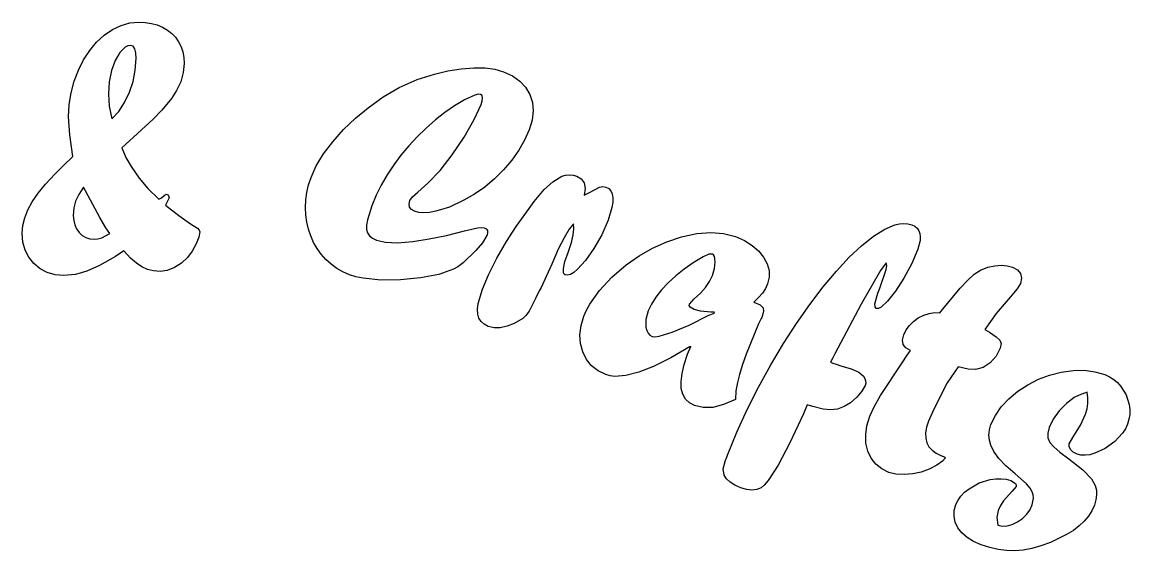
# Model space of a CAD drawing. Extents: x 369 to 1749, y 306 to 919.
# Drawn here: x 510.6 to 767.4, y 529.9 to 652.5 of the extents above; entities that cross this region are included whole.
import ezdxf

# ---------------------------------------------------------------- set-up
doc = ezdxf.new("R2010")
doc.units = 0

msp = doc.modelspace()

# ---------------------------------------------------------------- linework, layer by layer
at = {"layer": 'Layer 1'}
for p, q in [((533.559481, 651.713121), (535.577623, 652.278456)), ((535.577623, 652.278456), (537.647694, 652.466901)), ((537.647694, 652.466901), (539.170151, 652.393617)), ((539.170151, 652.393617), (540.602914, 652.173763)), ((540.602914, 652.173763), (541.945981, 651.807342)), ((529.678984, 649.451781), (531.593268, 650.770896)), ((531.593268, 650.770896), (533.559481, 651.713121)), ((541.945981, 651.807342), (543.199354, 651.294351)), ((543.199354, 651.294351), (544.337067, 650.642648)), ((544.337067, 650.642648), (545.333156, 649.860078)), ((545.333156, 649.860078), (546.187622, 648.946643)), ((526.308329, 645.913211), (527.9016, 647.813361)), ((527.9016, 647.813361), (529.678984, 649.451781)), ((535.797144, 647.06479), (535.173999, 646.962716)), ((536.342396, 646.873728), (535.797144, 647.06479)), ((546.187622, 648.946643), (546.900464, 647.902341)), ((546.900464, 647.902341), (547.46224, 646.771674)), ((524.89917, 643.751331), (526.308329, 645.913211)), ((533.304564, 645.4316), (532.209334, 643.56809)), ((534.550854, 646.656493), (533.304564, 645.4316)), ((535.173999, 646.962716), (534.550854, 646.656493)), ((536.731861, 646.30054), (536.342396, 646.873728)), ((536.965541, 645.345227), (536.731861, 646.30054)), ((537.043434, 644.00779), (536.965541, 645.345227)), ((547.46224, 646.771674), (547.863509, 645.557253)), ((547.863509, 645.557253), (548.10427, 644.259079)), ((523.674124, 641.327721), (524.89917, 643.751331)), ((532.209334, 643.56809), (531.340704, 641.24394)), ((536.873485, 641.327688), (537.043434, 644.00779)), ((548.184524, 642.877151), (547.986251, 640.772853)), ((548.10427, 644.259079), (548.184524, 642.877151)), ((612.37324, 641.656975), (615.309557, 641.88497)), ((615.309557, 641.88497), (617.92597, 641.839776)), ((617.92597, 641.839776), (620.226075, 641.53097)), ((522.682758, 638.752292), (523.674124, 641.327721)), ((531.340704, 641.24394), (530.80253, 638.595245)), ((536.36364, 638.73134), (536.873485, 641.327688)), ((547.986251, 640.772853), (547.391434, 638.647621)), ((602.23072, 639.135015), (606.18024, 640.403025)), ((606.18024, 640.403025), (609.276855, 641.161196)), ((609.276855, 641.161196), (612.37324, 641.656975)), ((620.226075, 641.53097), (622.21349, 640.968132)), ((622.21349, 640.968132), (624.291992, 639.999136)), ((624.291992, 639.999136), (626.00166, 638.797257)), ((521.974639, 636.093116), (522.682758, 638.752292)), ((530.80253, 638.595245), (530.623139, 635.7581)), ((535.532775, 636.239682), (536.36364, 638.73134)), ((547.391434, 638.647621), (546.456714, 636.637539)), ((594.30454, 635.165615), (598.0446, 637.343705)), ((598.0446, 637.343705), (602.23072, 639.135015)), ((626.00166, 638.797257), (627.342492, 637.362496)), ((627.342492, 637.362496), (628.31449, 635.694852)), ((521.549768, 633.350192), (521.974639, 636.093116)), ((530.623139, 635.7581), (530.811971, 632.95236)), ((534.39978, 633.87365), (535.532775, 636.239682)), ((545.238744, 634.794971), (543.001081, 632.052056)), ((546.456714, 636.637539), (545.238744, 634.794971)), ((590.82337, 632.627505), (594.30454, 635.165615)), ((613.132349, 634.45839), (610.869319, 633.085412)), ((615.571888, 635.54067), (613.132349, 634.45839)), ((616.380426, 635.736397), (615.571888, 635.54067)), ((616.914809, 635.70185), (616.380426, 635.736397)), ((617.244875, 635.432591), (616.914809, 635.70185)), ((617.01359, 633.3461), (617.294266, 634.254716)), ((617.371361, 634.950212), (617.244875, 635.432591)), ((617.294266, 634.254716), (617.371361, 634.950212)), ((628.31449, 635.694852), (628.895378, 633.846469)), ((521.408144, 630.523521), (521.549768, 633.350192)), ((530.811971, 632.95236), (531.453999, 630.021)), ((531.454, 630.021), (533.02131, 631.779817)), ((533.02131, 631.779817), (534.39978, 633.87365)), ((543.001081, 632.052056), (541.046674, 629.937291)), ((587.936307, 630.226465), (590.82337, 632.627505)), ((610.869319, 633.085412), (608.638537, 631.536237)), ((615.44395, 629.91284), (617.01359, 633.3461)), ((629.062881, 631.86948), (628.816999, 629.763884)), ((628.895378, 633.846469), (629.062881, 631.86948)), ((521.663066, 626.304451), (521.408144, 630.523521)), ((531.453999, 630.021), (531.454, 630.021)), ((541.046674, 629.937291), (533.719994, 623.320791)), ((585.15988, 627.543145), (587.936307, 630.226465)), ((606.440004, 629.810867), (604.273719, 627.9093)), ((608.638537, 631.536237), (606.440004, 629.810867)), ((613.07311, 625.81902), (615.44395, 629.91284)), ((628.816999, 629.763884), (628.157733, 627.529682)), ((582.63677, 624.720642), (585.15988, 627.543145)), ((604.273719, 627.9093), (602.196619, 625.897574)), ((628.157733, 627.529682), (627.103777, 625.137959)), ((522.427834, 621.352541), (521.663066, 626.304451)), ((580.50966, 621.902055), (582.63677, 624.720642)), ((602.196619, 625.897574), (600.251207, 623.803427)), ((610.333602, 621.68911), (613.07311, 625.81902)), ((627.103777, 625.137959), (625.76042, 622.789649)), ((521.74804, 620.72439), (522.427834, 621.352541)), ((533.719994, 623.320791), (534.711359, 621.080394)), ((578.824689, 619.157495), (580.50966, 621.902055)), ((598.437484, 621.626859), (596.755449, 619.36787)), ((600.251207, 623.803427), (598.437484, 621.626859)), ((607.56, 618.097), (610.333602, 621.68911)), ((625.76042, 622.789649), (624.127662, 620.484754)), ((518.197997, 617.246011), (520.69058, 619.71935)), ((520.69058, 619.71935), (521.74804, 620.72439)), ((534.711359, 621.080394), (535.948204, 618.965621)), ((535.948204, 618.965621), (537.798764, 616.285521)), ((577.59913, 616.480455), (578.824689, 619.157495)), ((596.755449, 619.36787), (595.226724, 617.051118)), ((624.127662, 620.484754), (622.205503, 618.223272)), ((516.083077, 614.934945), (518.197997, 617.246011)), ((537.798764, 616.285521), (539.809824, 613.909018)), ((577.025782, 614.736102), (577.59913, 616.480455)), ((595.226724, 617.051118), (593.872927, 614.701272)), ((604.698398, 615.107485), (607.560773, 618.097457)), ((607.560773, 618.097457), (607.56, 618.097)), ((622.205503, 618.223272), (620.088002, 616.117402)), ((633.643493, 615.466681), (635.722463, 616.717616)), ((635.722463, 616.717616), (636.613492, 616.975225)), ((636.613492, 616.975225), (637.491781, 617.068119)), ((637.491781, 617.068119), (638.357327, 616.996298)), ((638.357327, 616.996298), (639.210133, 616.759761)), ((639.210133, 616.759761), (640.238108, 616.137337)), ((514.345822, 612.786151), (516.083077, 614.934945)), ((524.88265, 614.2335), (523.759102, 612.485147)), ((524.882656, 614.23352), (524.88265, 614.2335)), ((525.335852, 613.35411), (524.882656, 614.23352)), ((539.809824, 613.909018), (542.292964, 611.385951)), ((576.619109, 612.989105), (577.025782, 614.736102)), ((593.872927, 614.701272), (592.694059, 612.318333)), ((602.349473, 613.061467), (604.698398, 615.107485)), ((617.85478, 614.241052), (615.505837, 612.594222)), ((620.088002, 616.117402), (617.85478, 614.241052)), ((629.284333, 610.886139), (631.601463, 613.633136)), ((631.601463, 613.633136), (633.643493, 615.466681)), ((640.238108, 616.137337), (640.869093, 615.194211)), ((640.869093, 615.194211), (641.103088, 613.930382)), ((641.103088, 613.930382), (640.940093, 612.345851)), ((642.277013, 613.06705), (644.495593, 614.24351)), ((644.495593, 614.24351), (645.22145, 614.36376)), ((645.22145, 614.36376), (645.947083, 614.221618)), ((645.947083, 614.221618), (646.605112, 613.857504)), ((646.605112, 613.857504), (647.093619, 613.324858)), ((512.98623, 610.79963), (514.345822, 612.786151)), ((523.759102, 612.485147), (523.0321, 610.92525)), ((525.977886, 612.18156), (525.335852, 613.35411)), ((528.621536, 607.19824), (525.977886, 612.18156)), ((542.292964, 611.385951), (542.906668, 611.710495)), ((542.906668, 611.710495), (543.539254, 612.265361)), ((543.539254, 612.265361), (543.99245, 612.600371)), ((543.99245, 612.600371), (544.313466, 612.495679)), ((544.313466, 612.495679), (544.596713, 612.181604)), ((544.74778, 611.762843), (544.370115, 610.967184)), ((544.596713, 612.181604), (544.74778, 611.762843)), ((576.30579, 609.487175), (576.379112, 611.239462)), ((576.379112, 611.239462), (576.619109, 612.989105)), ((592.694059, 612.318333), (591.690119, 609.9023)), ((600.345308, 610.248506), (600.536273, 611.076087)), ((600.536273, 611.076087), (601.148332, 611.993825)), ((601.148332, 611.993825), (602.349473, 613.061467)), ((613.041173, 611.176912), (609.655135, 609.598184)), ((615.505837, 612.594222), (613.041173, 611.176912)), ((640.940093, 612.345851), (642.277013, 613.06705)), ((647.093619, 613.324858), (647.412603, 612.623679)), ((647.412603, 612.623679), (647.562066, 611.753968)), ((647.562066, 611.753968), (647.542006, 610.715724)), ((511.23009, 607.093552), (511.961815, 608.930888)), ((511.961815, 608.930888), (512.98623, 610.79963)), ((522.635555, 609.386287), (522.503373, 607.617)), ((523.0321, 610.92525), (522.635555, 609.386287)), ((544.370115, 610.967184), (543.841383, 610.045899)), ((543.841383, 610.045899), (546.928788, 607.606586)), ((576.389987, 607.760303), (576.30579, 609.487175)), ((591.690119, 609.9023), (590.655544, 606.606483)), ((600.450743, 609.566264), (600.345308, 610.248506)), ((600.852578, 609.029361), (600.450743, 609.566264)), ((601.550813, 608.637797), (600.852578, 609.029361)), ((602.586284, 608.362517), (601.550813, 608.637797)), ((606.510083, 608.606722), (605.065919, 608.346979)), ((609.655135, 609.598184), (606.510083, 608.606722)), ((626.351203, 606.818246), (629.284333, 610.886139)), ((647.352424, 609.508948), (646.464694, 606.589798)), ((647.542006, 610.715724), (647.352424, 609.508948)), ((510.791055, 605.287623), (511.23009, 607.093552)), ((522.503373, 607.617), (522.588347, 606.509889)), ((522.588347, 606.509889), (522.84327, 605.491765)), ((530.056656, 604.81128), (528.621536, 607.19824)), ((546.928788, 607.606586), (549.695183, 605.732609)), ((576.62255, 606.086897), (576.389987, 607.760303)), ((577.003477, 604.466958), (576.62255, 606.086897)), ((590.655544, 606.606483), (590.444778, 605.359841)), ((603.757985, 608.265578), (602.586284, 608.362517)), ((605.065919, 608.346979), (603.757985, 608.265578)), ((625.131461, 605.046739), (625.783096, 605.93863)), ((625.783096, 605.93863), (626.351203, 606.818246)), ((646.464694, 606.589798), (644.971362, 603.149661)), ((510.64471, 603.5131), (510.791055, 605.287623)), ((510.814659, 601.471617), (510.64471, 603.5131)), ((522.84327, 605.491765), (523.268142, 604.562629)), ((523.268142, 604.562629), (523.862963, 603.72248)), ((523.862963, 603.72248), (524.587605, 603.026282)), ((529.09361, 602.455715), (531.000813, 603.42935)), ((531.000813, 603.42935), (530.056656, 604.81128)), ((549.695183, 605.732609), (551.281373, 604.717101)), ((551.281373, 604.717101), (551.67792, 604.26431)), ((551.810103, 603.848159), (551.602388, 602.623264)), ((551.67792, 604.26431), (551.810103, 603.848159)), ((577.53277, 602.900485), (577.003477, 604.466958)), ((590.444778, 605.359841), (590.438359, 604.38071)), ((590.438359, 604.38071), (590.666818, 603.586501)), ((590.666818, 603.586501), (591.126132, 602.907643)), ((608.991228, 603.020489), (613.169729, 604.084668)), ((613.169729, 604.084668), (616.192104, 604.750511)), ((616.192104, 604.750511), (617.146353, 604.84213)), ((617.146353, 604.84213), (617.729309, 604.772879)), ((617.729309, 604.772879), (618.198335, 604.505948)), ((618.198335, 604.505948), (618.465314, 604.134686)), ((618.530244, 603.659093), (618.393127, 603.079169)), ((618.465314, 604.134686), (618.530244, 603.659093)), ((622.928244, 601.633449), (625.131461, 605.046739)), ((637.421915, 604.440924), (636.245926, 602.477953)), ((638.428804, 605.680178), (637.421915, 604.440924)), ((638.371889, 603.120608), (638.53942, 604.533916)), ((638.53942, 604.533916), (638.428804, 605.680178)), ((663.490425, 602.668641), (666.985744, 603.437912)), ((666.985744, 603.437912), (670.2326, 603.704757)), ((670.2326, 603.704757), (673.230994, 603.469173)), ((673.230994, 603.469173), (675.980925, 602.731163)), ((707.9778, 602.8378), (710.568121, 604.483918)), ((710.568121, 604.483918), (712.906962, 605.475632)), ((712.906962, 605.475632), (713.982079, 605.726088)), ((713.982079, 605.726088), (714.994326, 605.812943)), ((714.994326, 605.812943), (715.943703, 605.736197)), ((715.943703, 605.736197), (716.83021, 605.49585)), ((716.83021, 605.49585), (717.529923, 605.147476)), ((717.529923, 605.147476), (718.074382, 604.688078)), ((718.074382, 604.688078), (718.463588, 604.117656)), ((718.463588, 604.117656), (718.69754, 603.43621)), ((718.69754, 603.43621), (718.804338, 602.665965)), ((511.324507, 599.618577), (510.814659, 601.471617)), ((524.587605, 603.026282), (525.401943, 602.528997)), ((525.401943, 602.528997), (526.305975, 602.230627)), ((526.305975, 602.230627), (527.299703, 602.13117)), ((527.299703, 602.13117), (528.182495, 602.212306)), ((528.182495, 602.212306), (529.09361, 602.455715)), ((550.979242, 601.042419), (550.072847, 599.367354)), ((551.602388, 602.623264), (550.979242, 601.042419)), ((578.204141, 601.403523), (577.53277, 602.900485)), ((579.011302, 599.992107), (578.204141, 601.403523)), ((591.126132, 602.907643), (591.816303, 602.344136)), ((591.816303, 602.344136), (592.737329, 601.89598)), ((592.737329, 601.89598), (594.854409, 601.415528)), ((594.854409, 601.415528), (597.612629, 601.327848)), ((597.612629, 601.327848), (601.212678, 601.642079)), ((601.212678, 601.642079), (605.005544, 602.206292)), ((605.005544, 602.206292), (608.991228, 603.020489)), ((617.318111, 601.29761), (615.82187, 599.49904)), ((618.365, 603.003), (617.318111, 601.29761)), ((618.393127, 603.079169), (618.365, 603.003)), ((620.672751, 597.714899), (622.928244, 601.633449)), ((636.245926, 602.477953), (634.90084, 599.791264)), ((637.161719, 599.070718), (637.94054, 601.347371)), ((637.94054, 601.347371), (638.371889, 603.120608)), ((644.971362, 603.149661), (643.175844, 599.954608)), ((656.7678, 600.061241), (660.054006, 601.519006)), ((660.054006, 601.519006), (663.490425, 602.668641)), ((675.980925, 602.731163), (678.04489, 601.808658)), ((678.04489, 601.808658), (679.814585, 600.707201)), ((705.215104, 600.635998), (707.9778, 602.8378)), ((718.763099, 601.80385), (718.236511, 599.80401)), ((718.804338, 602.665965), (718.763099, 601.80385)), ((512.174254, 597.953982), (511.324507, 599.618577)), ((534.17319, 599.4092), (532.2471, 598.11102)), ((534.173192, 599.409232), (534.17319, 599.4092)), ((535.740497, 597.776044), (534.173192, 599.409232)), ((550.072847, 599.367354), (548.939852, 597.859799)), ((579.954256, 598.666238), (579.011302, 599.992107)), ((581.033, 597.425915), (579.954256, 598.666238)), ((615.82187, 599.49904), (612.8329, 596.64426)), ((634.90084, 599.791264), (633.386654, 596.380858)), ((636.443688, 596.948882), (637.161719, 599.070718)), ((643.175844, 599.954608), (641.249687, 597.224358)), ((650.646025, 596.221321), (653.631806, 598.295346)), ((653.631806, 598.295346), (656.7678, 600.061241)), ((669.815998, 598.645238), (668.454701, 598.042587)), ((670.638281, 598.707282), (669.815998, 598.645238)), ((670.910265, 598.506384), (670.638281, 598.707282)), ((671.104347, 598.13798), (670.910265, 598.506384)), ((679.814585, 600.707201), (681.29001, 599.426793)), ((681.29001, 599.426793), (682.471165, 597.967433)), ((702.344705, 597.93888), (705.215104, 600.635998)), ((718.236511, 599.80401), (716.814576, 596.501017)), ((513.3639, 596.47783), (512.174254, 597.953982)), ((514.817906, 595.268641), (513.3639, 596.47783)), ((528.57432, 596.048597), (525.63798, 594.71901)), ((532.2471, 598.11102), (528.57432, 596.048597)), ((537.118972, 596.561622), (535.740497, 597.776044)), ((538.403032, 595.724093), (537.118972, 596.561622)), ((539.687092, 595.137822), (538.403032, 595.724093)), ((547.542494, 596.572096), (545.918542, 595.556589)), ((548.939852, 597.859799), (547.542494, 596.572096)), ((582.239117, 596.320791), (581.033, 597.425915)), ((583.549757, 595.362208), (582.239117, 596.320791)), ((611.63477, 595.728595), (610.63421, 595.15408)), ((612.8329, 596.64426), (611.63477, 595.728595)), ((618.716834, 593.858469), (620.672751, 597.714899)), ((633.386654, 596.380858), (630.934004, 590.917998)), ((636.09368, 595.371924), (636.443688, 596.948882)), ((641.249687, 597.224358), (639.364434, 595.178628)), ((647.346005, 593.352486), (650.646025, 596.221321)), ((666.196893, 596.670378), (664.094168, 595.2124)), ((668.454701, 598.042587), (666.196893, 596.670378)), ((671.258804, 596.898652), (671.104347, 598.13798)), ((671.113465, 595.334807), (671.258804, 596.898652)), ((682.471165, 597.967433), (683.325198, 596.431726)), ((683.325198, 596.431726), (683.770277, 594.896983)), ((699.366604, 594.746447), (702.344705, 597.93888)), ((710.883317, 596.62503), (709.594477, 594.87956)), ((711.028933, 595.990535), (710.883317, 596.62503)), ((710.8964, 595.08899), (711.028933, 595.990535)), ((716.814576, 596.501017), (715.002331, 593.10448)), ((732.773061, 594.984132), (734.467036, 595.658305)), ((734.467036, 595.658305), (736.08713, 595.985738)), ((736.08713, 595.985738), (737.579951, 596.093177)), ((737.579951, 596.093177), (738.9455, 595.980623)), ((738.9455, 595.980623), (740.183776, 595.648074)), ((740.183776, 595.648074), (741.336666, 595.016867)), ((516.460745, 594.404935), (514.817906, 595.268641)), ((518.292416, 593.886711), (516.460745, 594.404935)), ((520.31292, 593.71397), (518.292416, 593.886711)), ((523.022655, 593.96523), (520.31292, 593.71397)), ((525.63798, 594.71901), (523.022655, 593.96523)), ((541.093887, 594.79234), (539.687092, 595.137822)), ((542.670632, 594.677179), (541.093887, 594.79234)), ((544.256819, 594.897031), (542.670632, 594.677179)), ((545.918542, 595.556589), (544.256819, 594.897031)), ((584.964922, 594.550166), (583.549757, 595.362208)), ((586.48461, 593.884665), (584.964922, 594.550166)), ((587.962899, 593.423413), (586.48461, 593.884665)), ((589.668435, 593.067934), (587.962899, 593.423413)), ((593.76125, 592.674295), (589.668435, 593.067934)), ((602.93723, 593.15438), (598.3289, 592.703273)), ((607.193085, 593.978885), (602.93723, 593.15438)), ((610.63421, 595.15408), (607.193085, 593.978885)), ((617.314361, 590.580959), (618.716834, 593.858469)), ((636.111696, 594.339842), (636.09368, 595.371924)), ((636.258712, 594.028131), (636.111696, 594.339842)), ((636.497734, 593.852638), (636.258712, 594.028131)), ((637.065572, 593.789079), (636.497734, 593.852638)), ((637.732634, 593.988891), (637.065572, 593.789079)), ((638.498922, 594.452074), (637.732634, 593.988891)), ((639.364434, 595.178628), (638.498922, 594.452074)), ((644.483525, 590.231321), (647.346005, 593.352486)), ((662.146528, 593.668653), (660.353971, 592.039137)), ((664.094168, 595.2124), (662.146528, 593.668653)), ((669.980117, 592.300401), (670.651282, 593.715352)), ((670.651282, 593.715352), (671.113465, 595.334807)), ((683.806401, 593.363206), (683.433571, 591.830393)), ((683.770277, 594.896983), (683.806401, 593.363206)), ((696.2808, 591.0587), (699.366604, 594.746447)), ((709.594477, 594.87956), (705.115197, 587.07427)), ((709.447, 590.823), (710.8964, 595.08899)), ((715.002331, 593.10448), (713.066548, 590.060708)), ((729.816564, 592.647537), (731.332256, 594.039595)), ((731.332256, 594.039595), (732.773061, 594.984132)), ((741.336666, 595.016867), (742.031436, 594.164544)), ((742.258078, 593.116747), (742.006484, 591.899154)), ((742.031436, 594.164544), (742.258078, 593.116747)), ((598.3289, 592.703273), (593.76125, 592.674295)), ((616.336643, 587.252782), (617.314361, 590.580959)), ((630.934, 590.918), (630.507151, 590.203895)), ((630.934004, 590.917998), (630.934, 590.918)), ((660.353971, 592.039137), (658.793579, 590.371366)), ((667.858147, 589.600181), (669.049072, 590.928677)), ((669.049072, 590.928677), (669.980117, 592.300401)), ((682.912963, 590.716888), (682.202665, 589.636571)), ((683.433571, 591.830393), (682.912963, 590.716888)), ((693.173621, 586.993494), (696.2808, 591.0587)), ((709.274, 590.363), (709.447, 590.823)), ((723.612386, 585.486635), (728.024689, 590.758025)), ((728.024689, 590.758025), (729.816564, 592.647537)), ((741.242224, 590.655983), (739.613344, 588.688654)), ((742.006484, 591.899154), (741.242224, 590.655983)), ((629.661761, 588.378845), (628.127111, 585.457355)), ((630.507151, 590.203895), (629.661761, 588.378845)), ((642.244563, 587.115849), (644.483525, 590.231321)), ((657.507883, 588.725872), (656.496884, 587.102656)), ((658.793579, 590.371366), (657.507883, 588.725872)), ((665.320562, 587.105762), (666.407342, 588.314912)), ((666.407342, 588.314912), (667.858147, 589.600181)), ((681.302678, 588.589443), (680.213001, 587.575503)), ((682.202665, 589.636571), (681.302678, 588.589443)), ((708.298427, 587.143466), (709.000396, 589.63499)), ((709.000396, 589.63499), (709.274, 590.363)), ((713.066548, 590.060708), (711.245141, 587.73939)), ((739.613344, 588.688654), (736.427009, 584.891134)), ((616.175292, 585.908232), (616.336643, 587.252782)), ((616.232281, 584.776709), (616.175292, 585.908232)), ((628.127111, 585.457355), (627.413484, 584.47946)), ((640.815095, 584.264091), (641.428642, 585.657005)), ((641.428642, 585.657005), (642.244563, 587.115849)), ((655.760581, 585.501717), (655.225355, 583.505127)), ((656.496884, 587.102656), (655.760581, 585.501717)), ((665.278485, 586.738835), (665.320562, 587.105762)), ((665.440914, 586.404226), (665.278485, 586.738835)), ((666.379292, 585.831962), (665.440914, 586.404226)), ((667.902489, 585.476829), (666.379292, 585.831962)), ((670.260982, 585.244457), (667.902489, 585.476829)), ((680.213001, 587.575503), (681.689831, 586.887871)), ((681.689831, 586.887871), (682.389101, 586.230713)), ((682.481249, 585.375762), (682.107849, 584.018143)), ((682.389101, 586.230713), (682.481249, 585.375762)), ((690.116945, 582.630375), (693.173621, 586.993494)), ((705.115197, 587.07427), (699.014227, 575.59287)), ((708.330225, 586.442488), (708.298427, 587.143466)), ((708.617211, 586.1047), (708.330225, 586.442488)), ((709.118304, 586.079961), (708.617211, 586.1047)), ((709.723323, 586.344163), (709.118304, 586.079961)), ((711.245141, 587.73939), (709.723323, 586.344163)), ((723.301, 585.079), (723.612386, 585.486635)), ((616.522343, 583.825321), (616.232281, 584.776709)), ((617.025658, 583.034192), (616.522343, 583.825321)), ((617.742228, 582.403321), (617.025658, 583.034192)), ((626.651101, 583.738655), (624.717661, 582.586005)), ((627.413484, 584.47946), (626.651101, 583.738655)), ((640.178926, 582.097745), (640.815095, 584.264091)), ((655.225355, 583.505127), (655.207273, 581.729297)), ((665.250143, 582.232748), (669.834133, 584.53035)), ((669.834133, 584.53035), (671.084463, 585.021699)), ((671.004, 585.227), (670.260982, 585.244457)), ((671.084463, 585.021699), (671.004, 585.227)), ((681.945595, 583.718371), (681.343369, 582.512583)), ((682.107849, 584.018143), (681.945595, 583.718371)), ((716.274926, 582.137463), (717.216209, 583.065137)), ((717.216209, 583.065137), (718.352155, 583.881195)), ((718.352155, 583.881195), (719.599368, 584.521359)), ((719.599368, 584.521359), (720.839908, 584.934373)), ((720.839908, 584.934373), (722.073773, 585.120234)), ((722.073773, 585.120234), (723.300965, 585.078945)), ((723.300965, 585.078945), (723.301, 585.079)), ((736.427009, 584.891134), (733.798064, 581.211714)), ((618.672051, 581.932709), (617.742228, 582.403321)), ((620.008619, 581.612342), (618.672051, 581.932709)), ((621.461744, 581.614436), (620.008619, 581.612342)), ((623.031424, 581.93899), (621.461744, 581.614436)), ((624.717661, 582.586005), (623.031424, 581.93899)), ((639.930173, 580.004169), (640.178926, 582.097745)), ((655.207273, 581.729297), (655.401016, 580.967307)), ((655.401016, 580.967307), (655.707211, 580.359807)), ((655.707211, 580.359807), (656.125856, 579.906797)), ((658.314423, 579.661889), (661.283013, 580.57766)), ((661.283013, 580.57766), (665.250143, 582.232748)), ((681.343369, 582.512583), (678.466039, 575.503623)), ((687.110771, 577.969344), (690.116945, 582.630375)), ((714.976345, 579.947265), (715.528304, 581.098172)), ((715.528304, 581.098172), (716.274926, 582.137463)), ((733.798064, 581.211714), (734.851534, 580.552344)), ((734.851534, 580.552344), (736.429607, 579.531284)), ((640.068838, 577.98336), (639.930173, 580.004169)), ((640.594919, 576.035321), (640.068838, 577.98336)), ((656.125856, 579.906797), (656.656953, 579.608277)), ((656.656953, 579.608277), (657.321798, 579.527313)), ((657.321798, 579.527313), (658.314423, 579.661889)), ((684.1551, 573.0104), (687.110771, 577.969344)), ((714.675762, 578.704387), (714.976345, 579.947265)), ((714.813168, 577.733955), (714.675762, 578.704387)), ((715.422351, 576.96856), (714.813168, 577.733955)), ((736.429607, 579.531284), (737.277804, 578.719584)), ((737.277804, 578.719584), (737.542791, 577.93075)), ((737.542791, 577.93075), (737.342466, 576.901634)), ((641.466578, 574.27151), (640.594919, 576.035321)), ((665.487539, 577.287293), (660.971652, 574.64687)), ((664.088742, 573.112959), (664.878335, 575.460729)), ((664.878335, 575.460729), (665.625764, 577.235189)), ((665.568, 577.082), (665.487539, 577.287293)), ((665.62601, 577.23534), (665.568, 577.082)), ((665.625764, 577.235189), (665.62601, 577.23534)), ((678.466039, 575.503623), (677.519167, 572.885643)), ((699.014227, 575.59287), (698.520898, 574.597592)), ((714.628083, 573.472845), (715.798843, 575.219055)), ((716.537078, 576.340795), (715.422351, 576.96856)), ((715.798843, 575.219055), (716.537078, 576.340795)), ((737.342466, 576.901634), (736.373205, 575.035759)), ((642.641967, 572.803388), (641.466578, 574.27151)), ((644.121083, 571.630955), (642.641967, 572.803388)), ((656.996309, 572.655843), (653.557914, 571.304631)), ((660.971652, 574.64687), (656.996309, 572.655843)), ((663.581776, 571.011409), (664.088742, 573.112959)), ((677.519167, 572.885643), (676.89243, 570.803233)), ((681.331014, 567.870637), (684.1551, 573.0104)), ((698.520898, 574.597592), (698.027574, 573.602313)), ((698.027574, 573.602313), (698.512, 573.42)), ((698.512, 573.42), (699.286497, 573.171953)), ((699.286497, 573.171953), (700.371927, 572.80676)), ((700.371927, 572.80676), (702.793387, 572.113206)), ((709.596033, 565.875805), (714.628083, 573.472845)), ((727.604416, 572.521189), (725.058246, 568.799649)), ((729.915142, 571.978719), (727.604416, 572.521189)), ((734.995286, 573.498834), (733.352754, 572.411569)), ((736.373205, 575.035759), (734.995286, 573.498834)), ((645.903929, 570.754211), (644.121083, 571.630955)), ((646.907178, 570.471932), (645.903929, 570.754211)), ((648.016754, 570.340983), (646.907178, 570.471932)), ((650.554889, 570.533073), (648.016754, 570.340983)), ((653.557914, 571.304631), (650.554889, 570.533073)), ((663.357438, 569.156079), (663.581776, 571.011409)), ((676.89243, 570.803233), (676.406952, 568.886333)), ((702.793387, 572.113206), (704.536137, 571.287109)), ((704.536137, 571.287109), (705.653127, 570.357736)), ((705.653127, 570.357736), (705.976962, 569.854322)), ((731.589756, 571.894634), (729.915142, 571.978719)), ((733.352754, 572.411569), (731.589756, 571.894634)), ((746.190811, 569.652399), (748.77893, 570.618548)), ((748.77893, 570.618548), (751.489936, 571.308731)), ((751.489936, 571.308731), (754.207151, 571.701296)), ((754.207151, 571.701296), (756.799506, 571.736251)), ((756.799506, 571.736251), (759.267001, 571.413595)), ((759.267001, 571.413595), (761.609636, 570.73333)), ((761.609636, 570.73333), (762.670846, 570.251496)), ((762.670846, 570.251496), (763.643386, 569.639021)), ((663.415728, 567.546969), (663.357438, 569.156079)), ((663.756645, 566.184079), (663.415728, 567.546969)), ((676.406952, 568.886333), (676.094982, 566.958748)), ((678.719635, 562.66715), (681.331014, 567.870637)), ((706.009827, 568.189166), (705.298816, 566.904066)), ((705.976962, 569.854322), (706.144357, 569.325088)), ((706.155312, 568.770037), (706.009827, 568.189166)), ((706.144357, 569.325088), (706.155312, 568.770037)), ((725.058246, 568.799649), (721.971427, 562.700789)), ((741.383236, 566.892201), (743.72558, 568.410283)), ((743.72558, 568.410283), (746.190811, 569.652399)), ((763.643386, 569.639021), (764.527256, 568.895906)), ((764.527256, 568.895906), (765.322456, 568.02215)), ((765.322456, 568.02215), (766.553364, 566.027302)), ((664.380191, 565.067409), (663.756645, 566.184079)), ((665.286364, 564.196959), (664.380191, 565.067409)), ((675.962975, 564.985233), (673.193583, 563.786623)), ((676.094982, 566.958748), (675.962975, 564.985233)), ((704.089467, 565.500486), (702.656317, 564.235906)), ((705.298816, 566.904066), (704.089467, 565.500486)), ((708.09835, 563.235675), (709.596033, 565.875805)), ((737.572829, 563.296996), (739.298812, 565.16212)), ((739.298812, 565.16212), (741.383236, 566.892201)), ((754.511688, 565.401978), (752.667338, 564.04078)), ((755.662731, 565.996354), (754.511688, 565.401978)), ((757.502138, 566.637608), (755.662731, 565.996354)), ((757.666084, 565.331817), (757.502138, 566.637608)), ((757.653294, 564.054333), (757.666084, 565.331817)), ((766.553364, 566.027302), (767.242626, 563.79906)), ((666.475165, 563.572729), (665.286364, 564.196959)), ((668.52457, 563.095902), (666.475165, 563.572729)), ((670.734265, 563.149253), (668.52457, 563.095902)), ((673.193583, 563.786623), (670.734265, 563.149253)), ((676.320964, 557.399937), (678.719635, 562.66715)), ((692.617, 563.742), (691.754104, 561.66107)), ((692.61706, 563.742034), (692.617, 563.742)), ((693.115167, 563.598117), (692.61706, 563.742034)), ((693.924217, 563.337052), (693.115167, 563.598117)), ((696.279527, 562.75591), (693.924217, 563.337052)), ((698.087977, 562.555781), (696.279527, 562.75591)), ((699.651964, 562.753975), (698.087977, 562.555781)), ((701.175947, 563.317206), (699.651964, 562.753975)), ((702.656317, 564.235906), (701.175947, 563.317206)), ((707.118033, 561.078685), (708.09835, 563.235675)), ((721.971427, 562.700789), (720.710557, 559.982369)), ((736.205287, 561.29683), (737.572829, 563.296996)), ((751.030068, 562.339088), (749.633113, 560.437498)), ((752.667338, 564.04078), (751.030068, 562.339088)), ((757.097506, 561.584288), (757.463768, 562.805157)), ((757.463768, 562.805157), (757.653294, 564.054333)), ((767.242626, 563.79906), (767.379708, 562.651029)), ((767.379708, 562.651029), (767.358039, 561.513595)), ((691.754104, 561.66107), (688.596234, 554.95467)), ((706.455568, 558.894899), (707.118033, 561.078685)), ((720.710557, 559.982369), (720.25869, 558.532644)), ((735.196186, 559.161621), (736.205287, 561.29683)), ((749.633113, 560.437498), (748.676748, 558.501148)), ((755.904426, 558.993445), (757.097506, 561.584288)), ((767.177619, 560.386759), (766.838448, 559.27052)), ((767.358039, 561.513595), (767.177619, 560.386759)), ((674.135, 552.069), (676.320964, 557.399937)), ((706.156798, 556.825632), (706.455568, 558.894899)), ((720.25869, 558.532644), (720.043269, 557.209833)), ((720.043269, 557.209833), (720.064295, 556.013938)), ((734.726114, 556.735836), (734.847745, 557.94224)), ((734.847745, 557.94224), (735.196186, 559.161621)), ((748.676748, 558.501148), (748.345877, 557.204063)), ((748.345877, 557.204063), (748.392415, 556.071008)), ((754.172566, 556.124378), (755.904426, 558.993445)), ((765.690414, 557.165777), (763.891638, 555.21871)), ((766.345774, 558.198439), (765.690414, 557.165777)), ((766.838448, 559.27052), (766.345774, 558.198439)), ((688.596234, 554.95467), (685.834184, 549.71777)), ((706.221721, 554.870884), (706.156798, 556.825632)), ((706.650339, 553.030655), (706.221721, 554.870884)), ((720.064295, 556.013938), (720.321766, 554.944956)), ((720.321766, 554.944956), (720.815685, 554.00289)), ((734.831292, 555.54241), (734.726114, 556.735836)), ((735.163279, 554.361961), (734.831292, 555.54241)), ((748.392415, 556.071008), (748.871036, 555.037645)), ((748.871036, 555.037645), (749.738455, 553.989038)), ((753.282306, 554.075632), (753.304398, 554.657878)), ((753.304398, 554.657878), (754.172566, 556.124378)), ((763.891638, 555.21871), (761.675588, 553.60384)), ((673.961, 551.61), (674.135, 552.069)), ((707.426335, 551.379442), (706.650339, 553.030655)), ((720.815685, 554.00289), (721.546049, 553.187738)), ((721.546049, 553.187738), (722.51286, 552.499501)), ((722.51286, 552.499501), (723.716116, 551.938179)), ((735.830716, 552.893823), (735.163279, 554.361961)), ((736.997357, 551.297761), (735.830716, 552.893823)), ((749.738455, 553.989038), (751.152195, 552.767415)), ((751.152195, 552.767415), (753.200695, 551.241028)), ((753.620148, 553.401528), (753.282306, 554.075632)), ((754.276226, 552.76064), (753.620148, 553.401528)), ((755.139838, 552.304038), (754.276226, 552.76064)), ((756.033156, 552.076845), (755.139838, 552.304038)), ((757.020228, 552.03306), (756.033156, 552.076845)), ((758.101056, 552.172681), (757.020228, 552.03306)), ((759.275638, 552.49571), (758.101056, 552.172681)), ((761.675588, 553.60384), (759.275638, 552.49571)), ((673.124162, 548.863043), (673.687487, 550.881853)), ((673.687487, 550.881853), (673.817, 551.227)), ((673.817, 551.227), (673.961, 551.61)), ((685.834184, 549.71777), (683.568204, 546.16408)), ((708.498844, 550.004762), (707.426335, 551.379442)), ((709.867865, 548.906617), (708.498844, 550.004762)), ((722.608279, 549.730748), (720.857199, 548.826553)), ((723.95834, 550.643855), (722.608279, 549.730748)), ((723.716116, 551.938179), (723.923, 551.86)), ((723.923, 551.86), (724.027, 551.821)), ((724.562309, 551.356848), (723.95834, 550.643855)), ((724.027, 551.821), (724.47178, 551.587811)), ((724.47178, 551.587811), (724.562309, 551.356848)), ((738.663201, 549.573774), (736.997357, 551.297761)), ((740.828249, 547.721861), (738.663201, 549.573774)), ((753.200695, 551.241028), (756.500353, 548.663633)), ((673.367714, 547.415162), (673.124162, 548.863043)), ((673.915253, 546.558156), (673.367714, 547.415162)), ((711.533399, 548.085005), (709.867865, 548.906617)), ((713.135752, 547.678174), (711.533399, 548.085005)), ((715.040749, 547.551035), (713.135752, 547.678174)), ((717.071261, 547.704707), (715.040749, 547.551035)), ((719.050179, 548.140288), (717.071261, 547.704707)), ((720.857199, 548.826553), (719.050179, 548.140288)), ((743.457827, 545.407856), (740.828249, 547.721861)), ((756.500353, 548.663633), (758.518885, 546.612648)), ((674.735739, 545.784237), (673.915253, 546.558156)), ((675.829173, 545.093406), (674.735739, 545.784237)), ((677.195554, 544.485662), (675.829173, 545.093406)), ((678.538903, 544.091657), (677.195554, 544.485662)), ((681.898564, 544.50739), (680.890408, 544.102521)), ((682.658841, 545.09861), (681.898564, 544.50739)), ((683.568204, 546.16408), (682.658841, 545.09861)), ((729.072342, 543.470066), (730.103147, 544.281988)), ((730.103147, 544.281988), (732.459385, 545.61438)), ((732.459385, 545.61438), (735.009557, 546.414378)), ((735.009557, 546.414378), (736.31237, 546.5934)), ((736.31237, 546.5934), (737.53908, 546.609707)), ((737.53908, 546.609707), (738.689685, 546.463298)), ((738.689685, 546.463298), (739.764187, 546.154174)), ((739.764187, 546.154174), (740.858002, 545.523349)), ((741.030167, 544.802294), (740.104772, 543.707324)), ((740.858002, 545.523349), (741.059291, 545.174101)), ((741.059291, 545.174101), (741.030167, 544.802294)), ((744.271111, 544.431592), (743.457827, 545.407856)), ((744.750059, 543.575821), (744.271111, 544.431592)), ((758.518885, 546.612648), (759.378644, 545.020098)), ((759.378644, 545.020098), (759.6355, 543.960919)), ((679.770521, 543.963943), (678.538903, 544.091657)), ((680.890408, 544.102521), (679.770521, 543.963943)), ((727.560267, 541.655591), (728.224716, 542.5946)), ((728.224716, 542.5946), (729.072342, 543.470066)), ((740.104772, 543.707324), (738.12366, 541.511796)), ((744.7417, 540.516761), (745.061308, 542.124311)), ((744.984541, 542.869571), (744.750059, 543.575821)), ((745.061308, 542.124311), (744.984541, 542.869571)), ((759.684951, 542.848643), (759.526997, 541.683269)), ((759.6355, 543.960919), (759.684951, 542.848643)), ((726.641708, 537.843063), (726.695453, 539.222684)), ((726.695453, 539.222684), (727.078997, 540.653038)), ((727.078997, 540.653038), (727.560267, 541.655591)), ((736.895602, 539.273154), (736.571607, 537.601639)), ((737.415499, 540.397865), (736.895602, 539.273154)), ((738.12366, 541.511796), (737.415499, 540.397865)), ((743.427265, 538.310663), (744.182169, 539.352302)), ((744.182169, 539.352302), (744.7417, 540.516761)), ((758.569057, 539.17335), (757.787169, 537.942288)), ((759.161638, 540.464798), (758.569057, 539.17335)), ((759.526997, 541.683269), (759.161638, 540.464798)), ((726.917763, 536.514174), (726.641708, 537.843063)), ((736.571607, 537.601639), (736.811963, 535.804994)), ((740.134747, 536.004969), (741.33134, 536.595851)), ((741.33134, 536.595851), (742.476989, 537.391847)), ((742.476989, 537.391847), (743.427265, 538.310663)), ((756.815972, 536.77161), (755.655468, 535.661318)), ((757.787169, 537.942288), (756.815972, 536.77161)), ((727.523618, 535.236018), (726.917763, 536.514174)), ((728.452819, 534.043835), (727.523618, 535.236018)), ((729.664373, 532.985878), (728.452819, 534.043835)), ((736.811963, 535.804994), (736.812, 535.805)), ((736.812, 535.805), (737.875077, 535.609543)), ((737.875077, 535.609543), (738.98266, 535.676199)), ((738.98266, 535.676199), (740.134747, 536.004969)), ((754.301532, 534.626636), (752.735603, 533.64448)), ((755.655468, 535.661318), (754.301532, 534.626636)), ((731.158279, 532.062145), (729.664373, 532.985878)), ((732.934538, 531.272638), (731.158279, 532.062145)), ((748.967768, 531.837748), (746.768589, 531.020348)), ((752.735603, 533.64448), (748.967768, 531.837748)), ((734.909456, 530.624282), (732.934538, 531.272638)), ((736.861148, 530.176064), (734.909456, 530.624282)), ((738.789616, 529.927987), (736.861148, 530.176064)), ((740.694858, 529.880048), (738.789616, 529.927987)), ((742.632134, 530.041498), (740.694858, 529.880048)), ((744.656711, 530.421598), (742.632134, 530.041498)), ((746.768589, 531.020348), (744.656711, 530.421598))]:
    msp.add_line(p, q, dxfattribs=at)

doc.saveas('drawing.dxf')
